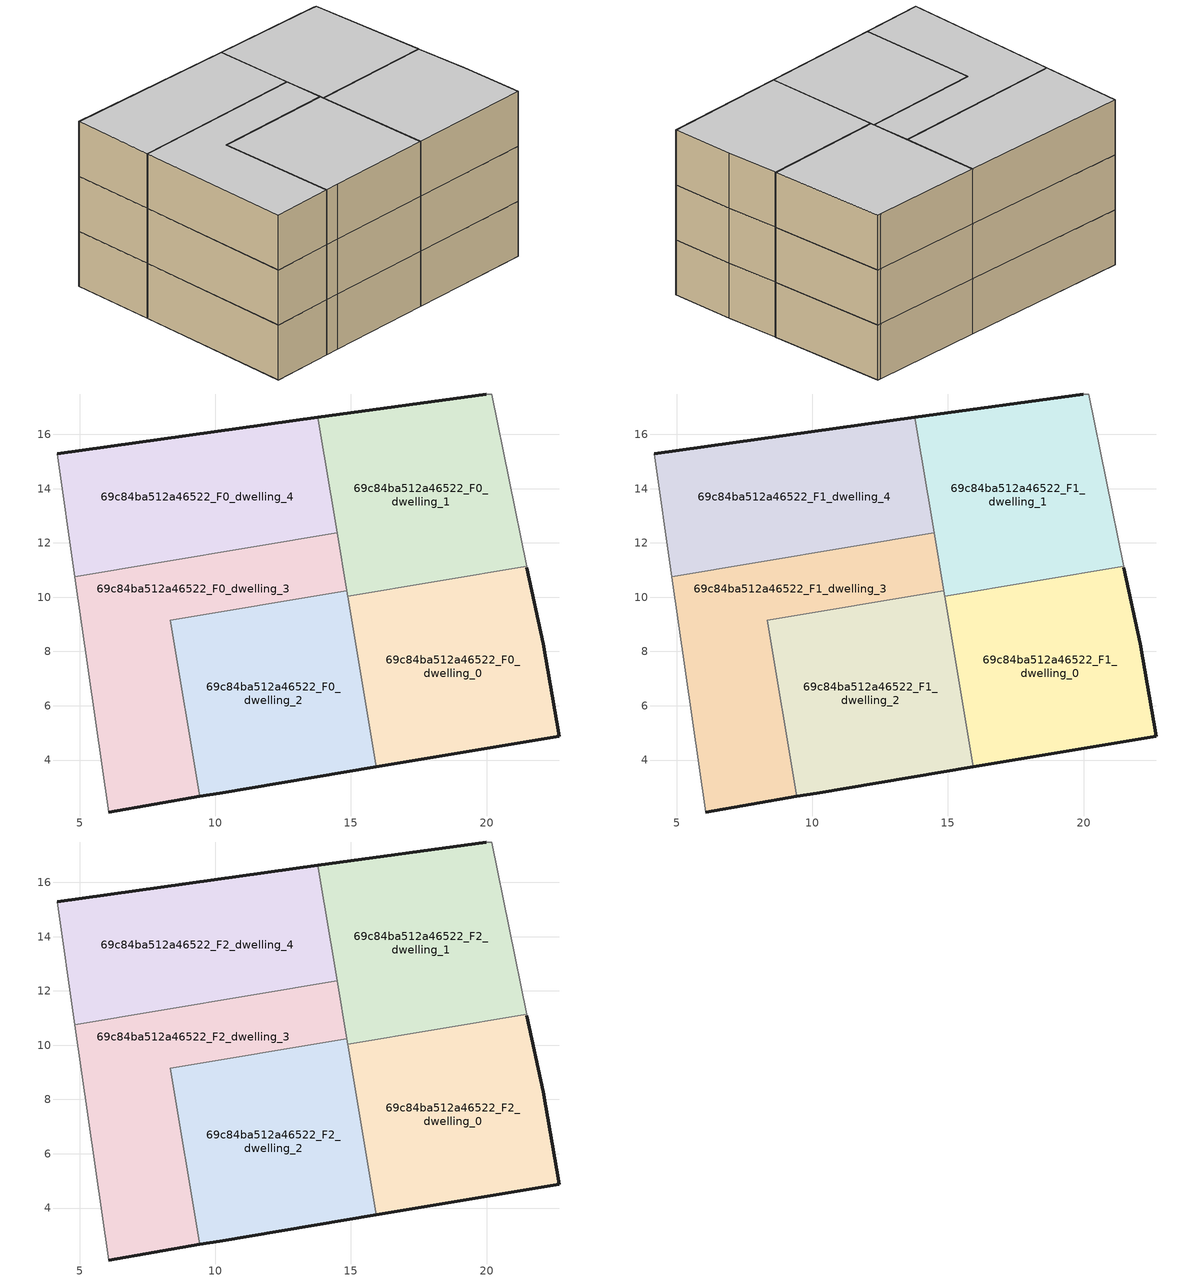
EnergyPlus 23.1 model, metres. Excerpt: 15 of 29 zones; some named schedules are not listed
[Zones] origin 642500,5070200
69c84ba512a46522_F0_dwelling_0
 floor ground (EU_floor_Construction): 22.68,4.88 22.08,8.28 21.48,11.09 21.47,11.14 14.88,10.04 15.93,3.75 z0
 wall outside (EU_wall_Construction): 21.48,11.09 22.08,8.28 22.68,4.88 15.93,3.75 z0:3
 wall adiabatic (EU_wall_Construction): 21.47,11.14 21.48,11.09 z0:3
 wall to 69c84ba512a46522_F0_dwelling_1 (EU_wall_Construction): 14.88,10.04 21.47,11.14 z0:3
 wall to 69c84ba512a46522_F0_dwelling_2 (EU_wall_Construction): 15.93,3.75 14.88,10.04 z0:3
69c84ba512a46522_F0_dwelling_1
 floor ground (EU_floor_Construction): 21.47,11.14 20.18,17.49 19.98,17.49 13.78,16.63 14.88,10.04 z0
 wall outside (EU_wall_Construction): 13.78,16.63 19.98,17.49 z0:3
 wall adiabatic (EU_wall_Construction): 19.98,17.49 20.18,17.49 21.47,11.14 z0:3
 wall to 69c84ba512a46522_F0_dwelling_4 (EU_wall_Construction): 14.48,12.38 13.78,16.63 z0:3
 wall to 69c84ba512a46522_F0_dwelling_3 (EU_wall_Construction): 14.84,10.23 14.48,12.38 z0:3
 wall to 69c84ba512a46522_F0_dwelling_2 (EU_wall_Construction): 14.88,10.04 14.84,10.23 z0:3
69c84ba512a46522_F0_dwelling_2
 floor ground (EU_floor_Construction): 15.93,3.75 14.84,10.23 8.34,9.15 9.43,2.66 10.17,2.78 z0
 wall outside (EU_wall_Construction): 15.93,3.75 10.17,2.78 9.43,2.66 z0:3
 wall to 69c84ba512a46522_F0_dwelling_3 (EU_wall_Construction): 9.43,2.66 8.34,9.15 14.84,10.23 z0:3
69c84ba512a46522_F0_dwelling_3
 floor ground (EU_floor_Construction): 9.43,2.66 8.34,9.15 14.84,10.23 14.48,12.38 4.82,10.76 6.07,2.08 z0
 wall outside (EU_wall_Construction): 9.43,2.66 6.07,2.08 z0:3
 wall adiabatic (EU_wall_Construction): 6.07,2.08 4.82,10.76 z0:3
 wall to 69c84ba512a46522_F0_dwelling_4 (EU_wall_Construction): 4.82,10.76 14.48,12.38 z0:3
69c84ba512a46522_F0_dwelling_4
 floor ground (EU_floor_Construction): 14.48,12.38 13.78,16.63 4.17,15.29 4.82,10.76 z0
 wall outside (EU_wall_Construction): 4.17,15.29 13.78,16.63 z0:3
 wall adiabatic (EU_wall_Construction): 4.82,10.76 4.17,15.29 z0:3
69c84ba512a46522_F1_dwelling_0
 floor to 69c84ba512a46522_F0_dwelling_0 (EU_floor_Construction): 22.68,4.88 22.08,8.28 21.48,11.09 21.47,11.14 14.88,10.04 15.93,3.75 z3
 wall outside (EU_wall_Construction): 21.48,11.09 22.08,8.28 22.68,4.88 15.93,3.75 z3:6
 wall adiabatic (EU_wall_Construction): 21.47,11.14 21.48,11.09 z3:6
 wall to 69c84ba512a46522_F1_dwelling_1 (EU_wall_Construction): 14.88,10.04 21.47,11.14 z3:6
 wall to 69c84ba512a46522_F1_dwelling_2 (EU_wall_Construction): 15.93,3.75 14.88,10.04 z3:6
69c84ba512a46522_F1_dwelling_1
 floor to 69c84ba512a46522_F0_dwelling_1 (EU_floor_Construction): 21.47,11.14 20.18,17.49 19.98,17.49 13.78,16.63 14.88,10.04 z3
 wall outside (EU_wall_Construction): 13.78,16.63 19.98,17.49 z3:6
 wall adiabatic (EU_wall_Construction): 19.98,17.49 20.18,17.49 21.47,11.14 z3:6
 wall to 69c84ba512a46522_F1_dwelling_4 (EU_wall_Construction): 14.48,12.38 13.78,16.63 z3:6
 wall to 69c84ba512a46522_F1_dwelling_3 (EU_wall_Construction): 14.84,10.23 14.48,12.38 z3:6
 wall to 69c84ba512a46522_F1_dwelling_2 (EU_wall_Construction): 14.88,10.04 14.84,10.23 z3:6
69c84ba512a46522_F1_dwelling_2
 floor to 69c84ba512a46522_F0_dwelling_2 (EU_floor_Construction): 15.93,3.75 14.84,10.23 8.34,9.15 9.43,2.66 10.17,2.78 z3
 wall outside (EU_wall_Construction): 15.93,3.75 10.17,2.78 9.43,2.66 z3:6
 wall to 69c84ba512a46522_F1_dwelling_3 (EU_wall_Construction): 9.43,2.66 8.34,9.15 14.84,10.23 z3:6
69c84ba512a46522_F1_dwelling_3
 floor to 69c84ba512a46522_F0_dwelling_3 (EU_floor_Construction): 9.43,2.66 8.34,9.15 14.84,10.23 14.48,12.38 4.82,10.76 6.07,2.08 z3
 wall outside (EU_wall_Construction): 9.43,2.66 6.07,2.08 z3:6
 wall adiabatic (EU_wall_Construction): 6.07,2.08 4.82,10.76 z3:6
 wall to 69c84ba512a46522_F1_dwelling_4 (EU_wall_Construction): 4.82,10.76 14.48,12.38 z3:6
69c84ba512a46522_F1_dwelling_4
 floor to 69c84ba512a46522_F0_dwelling_4 (EU_floor_Construction): 14.48,12.38 13.78,16.63 4.17,15.29 4.82,10.76 z3
 wall outside (EU_wall_Construction): 4.17,15.29 13.78,16.63 z3:6
 wall adiabatic (EU_wall_Construction): 4.82,10.76 4.17,15.29 z3:6
69c84ba512a46522_F2_dwelling_0
 floor to 69c84ba512a46522_F1_dwelling_0 (EU_floor_Construction): 22.68,4.88 22.08,8.28 21.48,11.09 21.47,11.14 14.88,10.04 15.93,3.75 z6
 wall outside (EU_wall_Construction): 21.48,11.09 22.08,8.28 22.68,4.88 15.93,3.75 z6:9
 wall adiabatic (EU_wall_Construction): 21.47,11.14 21.48,11.09 z6:9
 wall to 69c84ba512a46522_F2_dwelling_1 (EU_wall_Construction): 14.88,10.04 21.47,11.14 z6:9
 wall to 69c84ba512a46522_F2_dwelling_2 (EU_wall_Construction): 15.93,3.75 14.88,10.04 z6:9
 ceiling to 69c84ba512a46522_F3_dwelling_0 (EU_floor_Construction): 21.48,11.09 22.08,8.28 22.68,4.88 15.93,3.75 14.88,10.04 21.47,11.14 z9
69c84ba512a46522_F2_dwelling_1
 floor to 69c84ba512a46522_F1_dwelling_1 (EU_floor_Construction): 21.47,11.14 20.18,17.49 19.98,17.49 13.78,16.63 14.88,10.04 z6
 wall outside (EU_wall_Construction): 13.78,16.63 19.98,17.49 z6:9
 wall adiabatic (EU_wall_Construction): 19.98,17.49 20.18,17.49 21.47,11.14 z6:9
 wall to 69c84ba512a46522_F2_dwelling_4 (EU_wall_Construction): 14.48,12.38 13.78,16.63 z6:9
 wall to 69c84ba512a46522_F2_dwelling_3 (EU_wall_Construction): 14.84,10.23 14.48,12.38 z6:9
 wall to 69c84ba512a46522_F2_dwelling_2 (EU_wall_Construction): 14.88,10.04 14.84,10.23 z6:9
 ceiling to 69c84ba512a46522_F3_dwelling_1 (EU_floor_Construction): 20.18,17.49 21.47,11.14 14.88,10.04 13.78,16.63 19.98,17.49 z9
69c84ba512a46522_F2_dwelling_2
 floor to 69c84ba512a46522_F1_dwelling_2 (EU_floor_Construction): 15.93,3.75 14.84,10.23 8.34,9.15 9.43,2.66 10.17,2.78 z6
 wall outside (EU_wall_Construction): 15.93,3.75 10.17,2.78 9.43,2.66 z6:9
 wall to 69c84ba512a46522_F2_dwelling_3 (EU_wall_Construction): 9.43,2.66 8.34,9.15 14.84,10.23 z6:9
 ceiling to 69c84ba512a46522_F3_dwelling_2 (EU_floor_Construction): 14.84,10.23 15.93,3.75 10.17,2.78 9.43,2.66 8.34,9.15 z9
69c84ba512a46522_F2_dwelling_3
 floor to 69c84ba512a46522_F1_dwelling_3 (EU_floor_Construction): 9.43,2.66 8.34,9.15 14.84,10.23 14.48,12.38 4.82,10.76 6.07,2.08 z6
 wall outside (EU_wall_Construction): 9.43,2.66 6.07,2.08 z6:9
 wall adiabatic (EU_wall_Construction): 6.07,2.08 4.82,10.76 z6:9
 wall to 69c84ba512a46522_F2_dwelling_4 (EU_wall_Construction): 4.82,10.76 14.48,12.38 z6:9
 ceiling to 69c84ba512a46522_F3_dwelling_3 (EU_floor_Construction): 14.48,12.38 14.84,10.23 8.34,9.15 9.43,2.66 6.07,2.08 4.82,10.76 z9
69c84ba512a46522_F2_dwelling_4
 floor to 69c84ba512a46522_F1_dwelling_4 (EU_floor_Construction): 14.48,12.38 13.78,16.63 4.17,15.29 4.82,10.76 z6
 wall outside (EU_wall_Construction): 4.17,15.29 13.78,16.63 z6:9
 wall adiabatic (EU_wall_Construction): 4.82,10.76 4.17,15.29 z6:9
 ceiling to 69c84ba512a46522_F3_dwelling_4 (EU_floor_Construction): 13.78,16.63 14.48,12.38 4.82,10.76 4.17,15.29 z9
[Building]
EU S2 Campaign: North Axis=0; Terrain=City; Solar Distribution=FullExterior
[Site:Location]
Lyon-Bron: Latitude=45.75; Longitude=5; Time Zone=1; Elevation=198
[SizingPeriod:WeatherFileDays]
AnnualSizingPeriod: Begin Month=1; Begin Day of Month=1; End Month=12; End Day of Month=31; Day of Week for Start Day=Monday; Use Weather File Daylight Saving Period=No; Use Weather File Rain and Snow Indicators=No
[MATERIAL]
EU_InternalMass_Material: Roughness=MediumRough; Thickness=0.1; Conductivity=1; Density=1800; Specific Heat=900; Thermal Absorptance=0.9; Solar Absorptance=0.7; Visible Absorptance=0.7
[MATERIAL:NOMASS] Roughness=MediumRough; Thermal Absorptance=0.9; Solar Absorptance=0.7; Visible Absorptance=0.7
Name | Thermal Resistance
EU_wall_NoMass | 0.776494
EU_floor_NoMass | 0.421597
[CONSTRUCTION]
EU_wall_Construction: EU_wall_NoMass
EU_floor_Construction: EU_floor_NoMass
EU_InternalMass_Construction: EU_InternalMass_Material
[ZONE] Type=1; Multiplier=1; Ceiling Height=autocalculate; Floor Area=autocalculate; Part of Total Floor Area=Yes
Name | Volume
69c84ba512a46522_F0_dwelling_0; 69c84ba512a46522_F1_dwelling_0; 69c84ba512a46522_F2_dwelling_0; 69c84ba512a46522_F0_dwelling_2; 69c84ba512a46522_F1_dwelling_2; 69c84ba512a46522_F2_dwelling_2 | 129.962
69c84ba512a46522_F0_dwelling_1; 69c84ba512a46522_F1_dwelling_1; 69c84ba512a46522_F2_dwelling_1 | 129.96
69c84ba512a46522_F0_dwelling_3; 69c84ba512a46522_F1_dwelling_3; 69c84ba512a46522_F2_dwelling_3 | 129.954
69c84ba512a46522_F0_dwelling_4; 69c84ba512a46522_F1_dwelling_4; 69c84ba512a46522_F2_dwelling_4 | 129.966
[INTERNALMASS] Construction=EU_InternalMass_Construction
Name | Zone or ZoneList | Surface Area
69c84ba512a46522_F0_dwelling_0_EU_InternalMass | 69c84ba512a46522_F0_dwelling_0 | 43.3206
69c84ba512a46522_F0_dwelling_1_EU_InternalMass | 69c84ba512a46522_F0_dwelling_1 | 43.3194
69c84ba512a46522_F0_dwelling_2_EU_InternalMass | 69c84ba512a46522_F0_dwelling_2 | 43.3196
69c84ba512a46522_F0_dwelling_3_EU_InternalMass | 69c84ba512a46522_F0_dwelling_3 | 43.3182
69c84ba512a46522_F0_dwelling_4_EU_InternalMass | 69c84ba512a46522_F0_dwelling_4 | 43.3234
69c84ba512a46522_F1_dwelling_0_EU_InternalMass | 69c84ba512a46522_F1_dwelling_0 | 43.3206
69c84ba512a46522_F1_dwelling_1_EU_InternalMass | 69c84ba512a46522_F1_dwelling_1 | 43.3194
69c84ba512a46522_F1_dwelling_2_EU_InternalMass | 69c84ba512a46522_F1_dwelling_2 | 43.3196
69c84ba512a46522_F1_dwelling_3_EU_InternalMass | 69c84ba512a46522_F1_dwelling_3 | 43.3182
69c84ba512a46522_F1_dwelling_4_EU_InternalMass | 69c84ba512a46522_F1_dwelling_4 | 43.3234
69c84ba512a46522_F2_dwelling_0_EU_InternalMass | 69c84ba512a46522_F2_dwelling_0 | 43.3206
69c84ba512a46522_F2_dwelling_1_EU_InternalMass | 69c84ba512a46522_F2_dwelling_1 | 43.3194
69c84ba512a46522_F2_dwelling_2_EU_InternalMass | 69c84ba512a46522_F2_dwelling_2 | 43.3196
69c84ba512a46522_F2_dwelling_3_EU_InternalMass | 69c84ba512a46522_F2_dwelling_3 | 43.3182
69c84ba512a46522_F2_dwelling_4_EU_InternalMass | 69c84ba512a46522_F2_dwelling_4 | 43.3234
[OTHEREQUIPMENT] Fuel Type=Electricity; Design Level Calculation Method=Watts/Area; Power per Zone Floor Area=1; Fraction Latent=0; Fraction Radiant=0; Fraction Lost=0; Carbon Dioxide Generation Rate=0; EndUse Subcategory=EU_Step8_InternalGains
Name | Zone or ZoneList or Space or SpaceList | Schedule
EU_Step8_InternalGain_69c84ba512a46522_F0_dwelling_0_f000 | 69c84ba512a46522_F0_dwelling_0 | EU_Step8_GainSchedule_69c84ba512a46522_F0_dwelling_0_f000
EU_Step8_InternalGain_69c84ba512a46522_F0_dwelling_1_f000 | 69c84ba512a46522_F0_dwelling_1 | EU_Step8_GainSchedule_69c84ba512a46522_F0_dwelling_1_f000
EU_Step8_InternalGain_69c84ba512a46522_F0_dwelling_2_f000 | 69c84ba512a46522_F0_dwelling_2 | EU_Step8_GainSchedule_69c84ba512a46522_F0_dwelling_2_f000
EU_Step8_InternalGain_69c84ba512a46522_F0_dwelling_3_f000 | 69c84ba512a46522_F0_dwelling_3 | EU_Step8_GainSchedule_69c84ba512a46522_F0_dwelling_3_f000
EU_Step8_InternalGain_69c84ba512a46522_F0_dwelling_4_f000 | 69c84ba512a46522_F0_dwelling_4 | EU_Step8_GainSchedule_69c84ba512a46522_F0_dwelling_4_f000
EU_Step8_InternalGain_69c84ba512a46522_F1_dwelling_0_f000 | 69c84ba512a46522_F1_dwelling_0 | EU_Step8_GainSchedule_69c84ba512a46522_F1_dwelling_0_f000
EU_Step8_InternalGain_69c84ba512a46522_F1_dwelling_1_f000 | 69c84ba512a46522_F1_dwelling_1 | EU_Step8_GainSchedule_69c84ba512a46522_F1_dwelling_1_f000
EU_Step8_InternalGain_69c84ba512a46522_F1_dwelling_2_f000 | 69c84ba512a46522_F1_dwelling_2 | EU_Step8_GainSchedule_69c84ba512a46522_F1_dwelling_2_f000
EU_Step8_InternalGain_69c84ba512a46522_F1_dwelling_3_f000 | 69c84ba512a46522_F1_dwelling_3 | EU_Step8_GainSchedule_69c84ba512a46522_F1_dwelling_3_f000
EU_Step8_InternalGain_69c84ba512a46522_F1_dwelling_4_f000 | 69c84ba512a46522_F1_dwelling_4 | EU_Step8_GainSchedule_69c84ba512a46522_F1_dwelling_4_f000
EU_Step8_InternalGain_69c84ba512a46522_F2_dwelling_0_f000 | 69c84ba512a46522_F2_dwelling_0 | EU_Step8_GainSchedule_69c84ba512a46522_F2_dwelling_0_f000
EU_Step8_InternalGain_69c84ba512a46522_F2_dwelling_1_f000 | 69c84ba512a46522_F2_dwelling_1 | EU_Step8_GainSchedule_69c84ba512a46522_F2_dwelling_1_f000
EU_Step8_InternalGain_69c84ba512a46522_F2_dwelling_2_f000 | 69c84ba512a46522_F2_dwelling_2 | EU_Step8_GainSchedule_69c84ba512a46522_F2_dwelling_2_f000
EU_Step8_InternalGain_69c84ba512a46522_F2_dwelling_3_f000 | 69c84ba512a46522_F2_dwelling_3 | EU_Step8_GainSchedule_69c84ba512a46522_F2_dwelling_3_f000
EU_Step8_InternalGain_69c84ba512a46522_F2_dwelling_4_f000 | 69c84ba512a46522_F2_dwelling_4 | EU_Step8_GainSchedule_69c84ba512a46522_F2_dwelling_4_f000
[ZONEVENTILATION:DESIGNFLOWRATE] Schedule=EU_AlwaysOn; Design Flow Rate Calculation Method=AirChanges/Hour; Air Changes per Hour=0.693814; Ventilation Type=Natural; Fan Pressure Rise=0; Fan Total Efficiency=1; Constant Term Coefficient=1; Temperature Term Coefficient=0; Velocity Term Coefficient=0; Velocity Squared Term Coefficient=0; Minimum Indoor Temperature=-100; Maximum Indoor Temperature=100; Delta Temperature=-100; Minimum Outdoor Temperature=-100; Maximum Outdoor Temperature=100; Maximum Wind Speed=40
Name | Zone or ZoneList or Space or SpaceList
EU_ConstantAir_69c84ba512a46522_F0_dwelling_0 | 69c84ba512a46522_F0_dwelling_0
EU_ConstantAir_69c84ba512a46522_F0_dwelling_1 | 69c84ba512a46522_F0_dwelling_1
EU_ConstantAir_69c84ba512a46522_F0_dwelling_2 | 69c84ba512a46522_F0_dwelling_2
EU_ConstantAir_69c84ba512a46522_F0_dwelling_3 | 69c84ba512a46522_F0_dwelling_3
EU_ConstantAir_69c84ba512a46522_F0_dwelling_4 | 69c84ba512a46522_F0_dwelling_4
EU_ConstantAir_69c84ba512a46522_F1_dwelling_0 | 69c84ba512a46522_F1_dwelling_0
EU_ConstantAir_69c84ba512a46522_F1_dwelling_1 | 69c84ba512a46522_F1_dwelling_1
EU_ConstantAir_69c84ba512a46522_F1_dwelling_2 | 69c84ba512a46522_F1_dwelling_2
EU_ConstantAir_69c84ba512a46522_F1_dwelling_3 | 69c84ba512a46522_F1_dwelling_3
EU_ConstantAir_69c84ba512a46522_F1_dwelling_4 | 69c84ba512a46522_F1_dwelling_4
EU_ConstantAir_69c84ba512a46522_F2_dwelling_0 | 69c84ba512a46522_F2_dwelling_0
EU_ConstantAir_69c84ba512a46522_F2_dwelling_1 | 69c84ba512a46522_F2_dwelling_1
EU_ConstantAir_69c84ba512a46522_F2_dwelling_2 | 69c84ba512a46522_F2_dwelling_2
EU_ConstantAir_69c84ba512a46522_F2_dwelling_3 | 69c84ba512a46522_F2_dwelling_3
EU_ConstantAir_69c84ba512a46522_F2_dwelling_4 | 69c84ba512a46522_F2_dwelling_4
[HVACTEMPLATE:THERMOSTAT] Constant Heating Setpoint=20; Constant Cooling Setpoint=50
EU_HeatOnly_69c84ba512a46522_F0_dwelling_0; EU_HeatOnly_69c84ba512a46522_F0_dwelling_1; EU_HeatOnly_69c84ba512a46522_F0_dwelling_2; EU_HeatOnly_69c84ba512a46522_F0_dwelling_3; EU_HeatOnly_69c84ba512a46522_F0_dwelling_4; EU_HeatOnly_69c84ba512a46522_F1_dwelling_0; EU_HeatOnly_69c84ba512a46522_F1_dwelling_1; EU_HeatOnly_69c84ba512a46522_F1_dwelling_2; EU_HeatOnly_69c84ba512a46522_F1_dwelling_3; EU_HeatOnly_69c84ba512a46522_F1_dwelling_4; EU_HeatOnly_69c84ba512a46522_F2_dwelling_0; EU_HeatOnly_69c84ba512a46522_F2_dwelling_1; EU_HeatOnly_69c84ba512a46522_F2_dwelling_2; EU_HeatOnly_69c84ba512a46522_F2_dwelling_3; EU_HeatOnly_69c84ba512a46522_F2_dwelling_4; EU_HeatOnly_69c84ba512a46522_F3_dwelling_0; EU_HeatOnly_69c84ba512a46522_F3_dwelling_1; EU_HeatOnly_69c84ba512a46522_F3_dwelling_2; EU_HeatOnly_69c84ba512a46522_F3_dwelling_3; EU_HeatOnly_69c84ba512a46522_F3_dwelling_4; EU_HeatOnly_69c84ba512a46522_F4_dwelling_0; EU_HeatOnly_69c84ba512a46522_F4_dwelling_1; EU_HeatOnly_69c84ba512a46522_F4_dwelling_2; EU_HeatOnly_69c84ba512a46522_F4_dwelling_3; EU_HeatOnly_69c84ba512a46522_F4_dwelling_4; EU_HeatOnly_69c84ba512a46522_F5_dwelling_0; EU_HeatOnly_69c84ba512a46522_F5_dwelling_1; EU_HeatOnly_69c84ba512a46522_F5_dwelling_2; EU_HeatOnly_69c84ba512a46522_F5_dwelling_3
[HVACTEMPLATE:ZONE:IDEALLOADSAIRSYSTEM] System Availability Schedule=EU_AlwaysOn; Maximum Heating Supply Air Temperature=50; Minimum Cooling Supply Air Temperature=13; Maximum Heating Supply Air Humidity Ratio=0.0156; Minimum Cooling Supply Air Humidity Ratio=0.0077; Heating Limit=NoLimit; Cooling Limit=NoLimit; Heating Availability Schedule=EU_AlwaysOn; Cooling Availability Schedule=EU_CoolingOff; Dehumidification Control Type=ConstantSensibleHeatRatio; Cooling Sensible Heat Ratio=0.7; Dehumidification Setpoint=60; Humidification Control Type=None; Humidification Setpoint=30; Outdoor Air Method=None; Outdoor Air Flow Rate per Person=0.00944; Outdoor Air Flow Rate per Zone Floor Area=0; Outdoor Air Flow Rate per Zone=0; Demand Controlled Ventilation Type=None; Outdoor Air Economizer Type=NoEconomizer; Heat Recovery Type=None; Sensible Heat Recovery Effectiveness=0.7; Latent Heat Recovery Effectiveness=0.65
Name | Template Thermostat
69c84ba512a46522_F0_dwelling_0 | EU_HeatOnly_69c84ba512a46522_F0_dwelling_0
69c84ba512a46522_F0_dwelling_1 | EU_HeatOnly_69c84ba512a46522_F0_dwelling_1
69c84ba512a46522_F0_dwelling_2 | EU_HeatOnly_69c84ba512a46522_F0_dwelling_2
69c84ba512a46522_F0_dwelling_3 | EU_HeatOnly_69c84ba512a46522_F0_dwelling_3
69c84ba512a46522_F0_dwelling_4 | EU_HeatOnly_69c84ba512a46522_F0_dwelling_4
69c84ba512a46522_F1_dwelling_0 | EU_HeatOnly_69c84ba512a46522_F1_dwelling_0
69c84ba512a46522_F1_dwelling_1 | EU_HeatOnly_69c84ba512a46522_F1_dwelling_1
69c84ba512a46522_F1_dwelling_2 | EU_HeatOnly_69c84ba512a46522_F1_dwelling_2
69c84ba512a46522_F1_dwelling_3 | EU_HeatOnly_69c84ba512a46522_F1_dwelling_3
69c84ba512a46522_F1_dwelling_4 | EU_HeatOnly_69c84ba512a46522_F1_dwelling_4
69c84ba512a46522_F2_dwelling_0 | EU_HeatOnly_69c84ba512a46522_F2_dwelling_0
69c84ba512a46522_F2_dwelling_1 | EU_HeatOnly_69c84ba512a46522_F2_dwelling_1
69c84ba512a46522_F2_dwelling_2 | EU_HeatOnly_69c84ba512a46522_F2_dwelling_2
69c84ba512a46522_F2_dwelling_3 | EU_HeatOnly_69c84ba512a46522_F2_dwelling_3
69c84ba512a46522_F2_dwelling_4 | EU_HeatOnly_69c84ba512a46522_F2_dwelling_4
